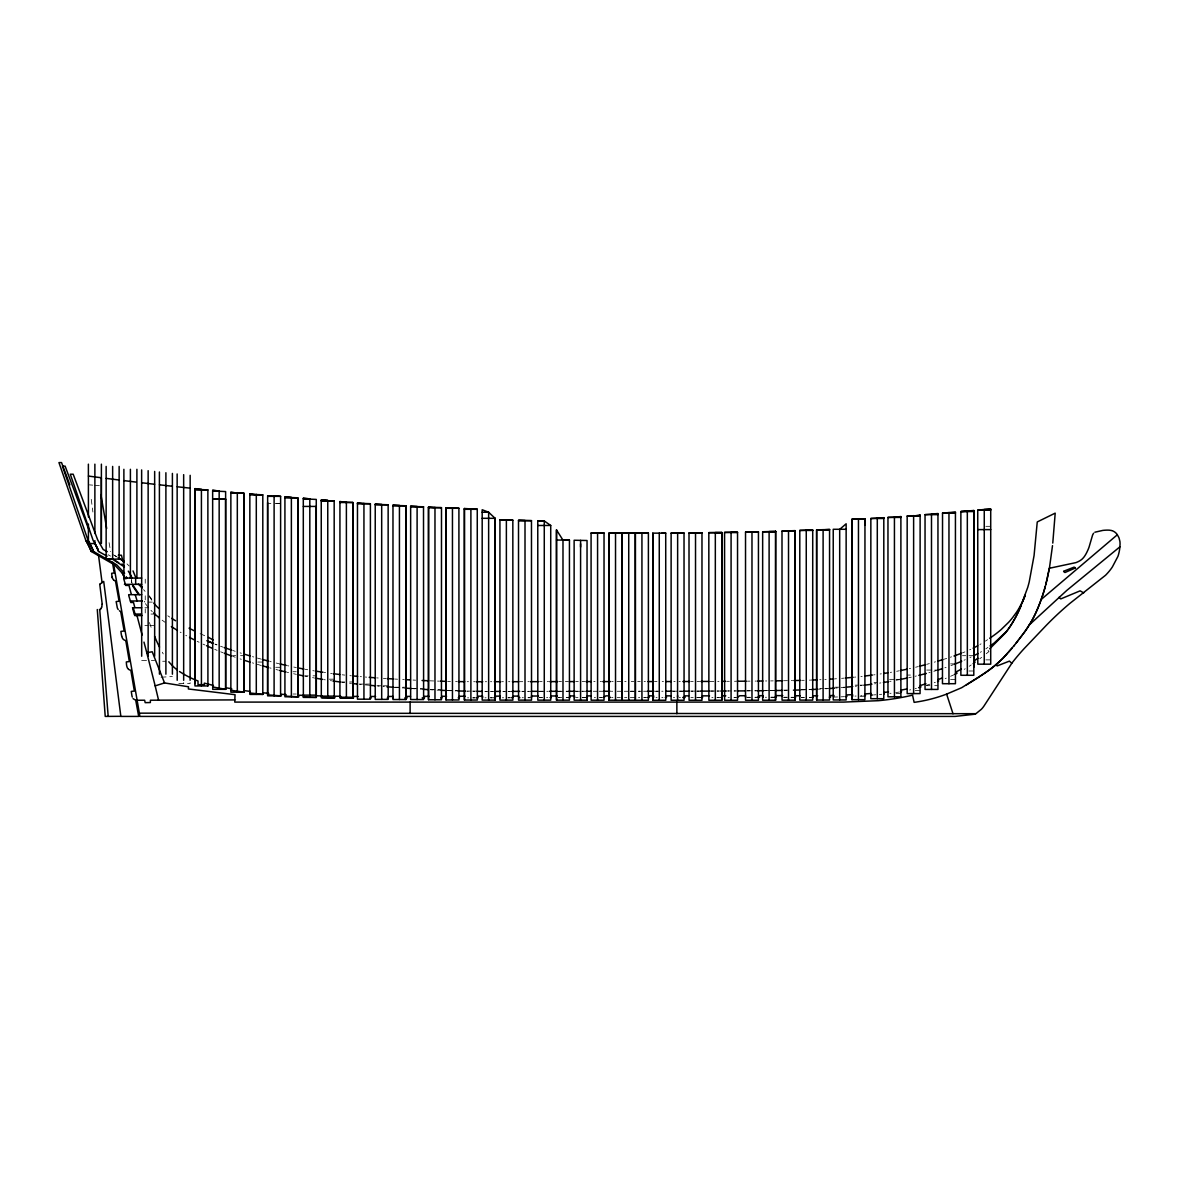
<?xml version="1.0" encoding="UTF-8"?>
<svg xmlns="http://www.w3.org/2000/svg" width="1179" height="1179" viewBox="0 0 1179 1179"><rect width="100%" height="100%" fill="white"/><g stroke="black" fill="none" stroke-linecap="round" stroke-linejoin="round"><path stroke-width="0.75" stroke-dasharray="5 3.75" d="M986.234 653.741L988.96 651.53L987.928 650.277M981.635 657.351L979.778 658.781M985.806 648.863L987.928 647.389M987.575 639.681L985.423 641.111M980.338 652.282L981.459 651.648M969.963 657.528L971.142 656.983M969.61 649.835L970.774 649.29M953.811 674.815L950.598 676.289M964.098 660.225L965.277 659.695M964.879 651.899L962.477 652.871M945.19 678.573L946.28 678.131M953.369 664.691L950.952 665.604M934.225 682.685L935.33 682.302M944.88 667.786L946.103 667.358M929.804 684.203L926.473 685.294M950.333 657.234L951.556 656.836M946.649 658.427L944.173 659.194M936.288 670.586L933.812 671.323M934.284 662.171L935.522 661.802M929.332 663.6L926.841 664.308M928.86 672.752L930.098 672.413M915.228 688.61L916.363 688.3M918.102 666.621L915.597 667.24M915.096 676.274L916.348 675.98M909.54 690.024L910.674 689.759M909.304 668.714L910.571 668.419M911.323 677.144L908.803 677.704M898.678 679.782L896.143 680.268M899.194 670.807L896.659 671.278M889.791 681.418L891.059 681.197M890.307 672.398L891.575 672.192M899.164 692.058L895.686 692.618M879.593 683.098L880.875 682.906M880.094 674.005L881.376 673.813M874.494 683.849L875.761 683.673M873.698 674.904L874.98 674.727M889.88 693.385L891.044 693.252M860.405 685.692L861.687 685.544M860.891 676.495L862.173 676.348M855.276 686.281L856.558 686.134M854.466 677.173L855.748 677.041M845.004 687.298L841.143 687.652M881.745 694.254L879.416 694.46M841.614 678.352L844.179 678.131M835.985 688.064L837.282 687.961M873.595 694.932L875.923 694.74M835.174 678.824L836.456 678.736M825.683 688.787L826.98 688.713M860.803 695.772L861.967 695.713M824.858 679.458L826.155 679.399M819.243 689.17L820.525 689.096M854.981 696.111L856.146 696.037M844.518 696.656L841.025 696.818M819.7 679.723L820.997 679.664M808.927 689.656L810.209 689.597M805.051 689.803L801.175 689.936M837.532 696.966L835.189 697.04M809.384 680.136L810.68 680.091M801.646 680.357L804.225 680.298M786.982 690.319L784.403 690.378M791.315 680.592L792.597 680.563M783.563 680.725L787.439 680.666M774.072 690.555L770.196 690.614M770.653 680.917L773.232 680.872M765.038 690.688L766.321 690.673M755.164 681.094L756.461 681.079M765.495 680.976L766.777 680.961M749.991 681.138L747.412 681.167M754.707 690.791L756.004 690.791M746.955 690.865L749.549 690.85M709.979 681.403L713.84 681.388M717.716 681.359L719.013 681.359M726.75 681.315L729.344 681.3M734.502 681.27L735.799 681.256M734.045 690.968L735.342 690.953M693.193 681.477L690.599 681.491M697.054 681.462L699.648 681.462M710.804 691.086L713.383 691.071M717.259 691.056L718.556 691.056M727.59 690.997L728.887 690.997M691.439 691.159L692.736 691.159M696.597 691.145L699.191 691.13M528 697.673L529.165 697.673M467.503 697.85L468.667 697.85M484.952 697.806L486.116 697.791M490.773 697.791L491.938 697.776M502.416 697.762L503.58 697.747M508.223 697.732L509.387 697.732M522.194 697.688L523.358 697.688M539.643 697.644L541.972 697.629M546.614 697.614L547.778 697.614M561.749 697.57L558.256 697.57L561.366 697.585M566.406 697.555L567.556 697.541M575.706 697.526L578.034 697.526M582.691 697.511L585.02 697.511M717.643 697.437L718.807 697.423M728.121 697.393L729.285 697.393M765.348 697.261L766.512 697.261M733.927 697.378L735.092 697.378M746.734 697.334L750.227 697.32M754.869 697.305L756.034 697.29M485.306 681.727L486.588 681.713M490.464 681.713L491.761 681.713M520.16 681.683L522.754 681.683M527.912 681.668L529.209 681.668M539.54 681.654L542.119 681.639M547.277 681.639L548.574 681.624M558.905 681.609L561.484 681.609M565.36 681.595L567.939 681.595M578.27 681.58L575.691 681.58M584.725 681.58L582.146 681.58M657.027 681.565L654.448 681.565M662.2 681.565L663.482 681.565M673.813 681.536L675.11 681.536M678.986 681.536L680.268 681.521M509.387 691.395L508.09 691.395L512.836 691.38M522.297 691.366L523.579 691.366M527.455 691.351L528.752 691.351M539.083 691.321L542.944 691.307M546.82 691.307L548.117 691.307M558.448 691.292L561.027 691.277M566.185 691.277L567.482 691.277M576.516 691.277L577.813 691.277M581.689 691.277L582.971 691.262M502.932 691.395L504.214 691.395M633.329 691.262L630.75 691.262M638.502 691.262L639.784 691.262M655.288 691.248L657.867 691.248M661.743 691.233L663.025 691.233M673.356 691.218L674.653 691.218M679.811 691.203L682.405 691.189M594.319 697.482L595.483 697.482M600.14 697.482L601.305 697.467M611.768 697.467L612.933 697.467M690.879 697.482L693.208 697.482M696.701 697.467L700.193 697.467M711.821 697.452L712.986 697.452M771.154 697.246L773.483 697.246M473.324 697.835L474.489 697.835M275.724 503.359L280.573 503.359M267.648 503.477L270.875 503.477M275.724 503.477L280.573 503.477M985.865 526.32L990.714 526.32M148.141 602.101L152.342 602.101M144.914 607.76L148.141 607.76M150.971 614.053L153.801 614.053M144.914 625.504L148.141 625.504M149.762 625.504L154.596 625.504M232.469 655.686L235.697 655.671M240.545 655.671L243.773 655.686M962.491 655.686L965.719 655.686M968.946 655.686L973.795 655.686M985.865 659.872L990.714 659.872M141.686 660.491L146.535 660.491M151.369 660.491L154.596 660.491M162.673 661.257L165.9 661.257M257.906 662.053L262.755 662.067M950.583 663.88L955.432 663.88M275.724 667.285L280.573 667.299M926.65 670.07L931.498 670.07M934.726 670.07L937.953 670.07M968.946 670.998L973.795 670.998M292.981 671.735L296.224 671.735M907.167 675.066L910.394 675.066M304.963 675.832L308.191 675.832M313.039 675.832L316.267 675.832M161.051 677.218L172.355 676.54M329.368 679.178L334.217 679.178M889.585 679.355L894.434 679.355M896.04 679.355L900.889 679.355M950.583 679.517L955.432 679.517M502.092 681.698L503.374 681.698M508.547 681.698L509.829 681.698M593.759 681.58L595.056 681.58M600.214 681.58L601.511 681.58M617 681.58L620.876 681.58M624.752 681.58L626.049 681.58M631.207 681.58L633.786 681.58M637.662 681.58L640.241 681.58M644.117 681.58L645.414 681.58M341.556 681.978L344.784 681.978M349.632 681.978L352.86 681.978M874.066 682.435L877.294 682.435M178.81 683.569L190.114 683.569L190.114 682.67M359.094 684.085L363.943 684.085M365.549 684.085L370.398 684.085M855.232 685.146L858.459 685.146M860.066 685.146L864.914 685.146M376.838 685.795L381.687 685.795M383.293 685.795L388.142 685.795M926.65 685.662L929.892 685.677M934.726 685.662L937.953 685.677M394.582 687.224L399.43 687.224M402.658 687.224L405.885 687.224M834.835 687.195L844.518 687.195M412.267 688.507L417.101 688.507M420.328 688.507L423.556 688.507M819.877 688.536L823.104 688.536M824.711 688.536L829.559 688.536M801.411 689.494L806.259 689.494M809.487 689.494L812.714 689.494M430.143 689.641L434.977 689.641M438.205 689.641L441.447 689.641M783.667 690.128L788.515 690.128M447.607 690.526L452.456 690.526M455.683 690.526L458.911 690.526M764.272 690.54L769.106 690.54M770.727 690.54L775.561 690.54M915.228 690.511L920.077 690.511M747.147 690.761L751.981 690.761M755.208 690.761L758.436 690.761M727.856 690.938L731.083 690.938M734.311 690.938L737.538 690.938M467.665 691.115L470.893 691.115M472.499 691.115L477.348 691.115M558.139 691.277L562.987 691.277M566.215 691.277L569.442 691.277M575.75 691.262L580.584 691.262M582.205 691.262L587.039 691.262M593.302 691.262L597.576 691.262M599.197 691.262L604.031 691.262M611.385 691.262L612.682 691.262M617.148 691.262L621.981 691.262M624.295 691.262L628.731 691.262M638.709 691.248L641.936 691.248M643.557 691.248L648.391 691.248M656.04 691.233L659.267 691.233M672.723 691.189L677.571 691.189M679.178 691.189L684.026 691.189M690.673 691.115L695.522 691.115M697.128 691.115L701.977 691.115M710.48 691.027L715.329 691.027M716.935 691.027L721.784 691.027M485.409 691.366L488.637 691.366M490.243 691.366L495.092 691.366M503.153 691.38L506.38 691.38M521.781 691.336L525.009 691.336M528.251 691.336L531.478 691.336M539.437 691.292L544.271 691.292M630.352 691.262L635.186 691.262M896.04 693.606L900.889 693.606M292.981 694.018L296.224 694.018M860.066 696.273L864.914 696.273M734.311 697.408L737.538 697.408M747.147 697.334L750.375 697.334M755.208 697.334L758.436 697.334M770.727 697.275L775.561 697.275M783.667 697.334L786.894 697.334M791.743 697.334L794.97 697.334M539.437 697.644L542.664 697.644M566.215 697.585L569.442 697.585M582.205 697.526L587.039 697.526M599.197 697.496L604.031 697.496M617.148 697.467L620.375 697.467M624.561 697.452L626.889 697.452M630.352 697.467L635.186 697.467M638.532 697.467L639.696 697.467M643.557 697.467L648.391 697.467M655.981 697.467L657.145 697.467M661.787 697.482L662.952 697.482M673.43 697.482L674.594 697.482M679.251 697.482L680.416 697.482M697.128 697.482L701.977 697.482M716.935 697.452L721.784 697.452M804.638 697.423L801.411 697.423L804.889 697.408M812.714 697.423L809.487 697.423L810.71 697.423M472.499 697.85L477.348 697.85M490.243 697.806L495.092 697.806M507.987 697.762L512.836 697.762M528.251 697.703L531.478 697.703M611.842 681.58L613.139 681.58M491.304 691.395L492.601 691.395M644.338 697.467L645.502 697.467M473.678 681.713L474.975 681.727M484.849 691.38L486.146 691.38M787.439 697.275L783.947 697.261M467.223 681.683L468.52 681.698M790.917 697.305L793.246 697.32M473.221 691.277L474.518 691.292M455.61 681.55L456.892 681.565M466.766 691.174L468.063 691.189M450.437 681.462L447.858 681.403M437.542 681.094L438.824 681.138M455.153 690.865L456.45 690.909M433.666 680.961L429.79 680.814M451.277 690.732L447.416 690.585M413.018 680.047L415.597 680.18M437.1 690.113L439.679 690.231M433.224 689.907L430.644 689.759M402.717 679.502L403.999 679.576M394.98 679.06L397.559 679.207M385.96 678.5L383.381 678.338M420.343 689.14L421.625 689.229M412.606 688.639L415.185 688.816M376.941 677.91L378.223 677.999M402.304 687.917L403.586 688.005M398.443 687.637L394.582 687.342M365.343 677.041L366.64 677.144M382.983 686.443L384.28 686.546M89.383 484.878L92.714 485.144M94.379 485.291L99.39 485.689M377.84 686.016L379.137 686.134M360.199 676.613L361.481 676.731M368.835 685.22L364.989 684.852M349.912 675.641L351.195 675.773M359.846 684.336L361.128 684.468M344.784 675.095L342.219 674.801M349.573 683.201L350.856 683.348M344.445 682.567L341.895 682.243M330.68 673.356L331.962 673.533M324.299 672.457L325.566 672.634M330.385 680.637L331.653 680.814M324.004 679.635L325.271 679.841M312.818 670.645L314.086 670.851M307.719 669.746L305.184 669.289M312.553 677.63L313.82 677.866M307.483 676.658L304.948 676.156M296.312 667.565L293.777 667.049M296.106 674.3L293.586 673.74M287.47 665.678L288.737 665.958M287.293 672.295L288.546 672.59M278.671 663.644L276.166 663.025M278.509 670.158L276.004 669.525M269.903 661.448L271.155 661.773M269.77 667.874L271.008 668.198M261.163 659.12L257.435 658.074M261.06 665.442L257.346 664.352M252.483 656.644L253.721 656.998M252.394 662.849L253.632 663.232M240.118 652.871L241.356 653.254M235.21 651.294L232.749 650.484M240.103 658.899L241.341 659.312M235.225 657.234L232.794 656.364M222.993 647.124L220.561 646.239M215.742 644.397L216.936 644.854M216.862 644.825L214.873 644.043M223.111 652.768L220.694 651.825M217.113 650.366L214.74 649.364M200.091 633.654L205.721 636.159M204.925 645.001L202.98 644.102M199.089 642.26L197.158 641.317M113.155 554.734L116.824 556.783M108.085 554.734L110.546 556.105M185.766 635.334L186.695 635.849M114.378 555.427L116.824 556.797M180.181 632.121L181.109 632.666M167.831 615.792L169.732 617.103M162.142 620.169L165.163 622.365M126.993 563.901L129.189 566.008M150.971 610.324L152.268 611.68M143.587 589.633L145.076 591.372M144.295 601.319L144.914 602.101M149.261 595.749L151.782 599.241M149.261 596.721L151.782 600.214M162.289 652.238L163.247 653.918M149.409 622.556L151.914 629.483M131.458 580.702L132.711 585.875M109.087 542.679L110.605 551.58M91.255 499.351L92.905 512.025M183.659 682.67L183.659 683.569M145.238 579.198L145.238 583.237M145.238 595.822L145.238 599.86M145.238 608.895L145.238 612.933M131.503 578.064L131.503 582.78M148.495 607.509A215.61 215.61 0 0 1 144.295 602.292M971.201 664.956A119.212 119.212 0 0 1 969.241 666.253M965.233 668.744A131.252 131.252 0 0 1 964.23 669.333M981.046 643.852A109.559 109.559 0 0 1 979.926 644.5"/><path stroke-width="1.5" d="M237.318 493.19L230.863 492.041L230.863 692.161L243.773 692.161L243.773 493.19L230.863 492.616M256.3 494.826L249.845 493.721L249.845 694.402L262.755 694.402L262.843 692.795L268.635 693.326L268.488 694.932L281.295 695.89L281.398 694.284L286.04 694.564L285.937 696.185L291.758 696.494L298.759 696.818L298.818 695.197L303.475 695.389L303.416 696.995L316.223 697.408L316.267 695.787L322.088 695.949L322.044 697.555L334.851 697.806L334.88 696.199L340.687 696.273L340.672 697.894L353.479 698.027L353.494 696.406L358.136 696.435M274.103 496.344L267.648 495.799L267.648 695.846L280.573 695.846L280.617 496.344L274.118 495.799L274.103 695.846M363.943 503.713L357.473 502.858L357.473 699.191L370.398 699.191L370.398 503.728L357.473 503.713M580.584 547.056L580.584 543.77M653.652 697.467L653.652 695.861L648.995 695.846L648.995 697.467L647.831 697.467M677.571 697.246L677.571 695.61M913.622 516.063L920.077 515.061M434.977 507.648L428.522 507.058L428.478 699.619M823.104 529.813L829.559 529.386L829.559 700.017L816.649 700.017L816.605 529.813L829.559 529.592M506.38 520.19L499.925 520.027M102.205 604.164L101.674 607.082M113.302 562.471L139.918 716.419L955.049 716.419L974.208 714.297A12.276 12.276 0 0 0 975.21 713.929L975.74 713.693A8.106 8.106 0 0 0 976.256 713.413L981.193 709.419A18.952 18.952 0 0 0 982.092 708.476A16.815 16.815 0 0 0 982.903 707.503A36.888 36.888 0 0 0 984.097 705.853L1012.039 662.922A218.704 218.704 0 0 1 1024.124 648.627L1046.2 625.445A320.069 320.069 0 0 1 1069.721 603.53L1105.519 575.278A59.068 59.068 0 0 0 1108.908 571.579A48.088 48.088 0 0 0 1110.986 568.941A42.753 42.753 0 0 0 1112.431 566.834L1117.839 556.562A22.401 22.401 0 0 0 1118.591 554.263L1119.166 551.89A44.021 44.021 0 0 0 1119.741 548.382L1120.05 544.241A23.506 23.506 0 0 0 1120.006 542.576A20.161 20.161 0 0 0 1119.917 541.5L1119.107 538.199A17.213 17.213 0 0 0 1118.606 537.049L1117.176 534.529A9.506 9.506 0 0 0 1116.822 534.028L1116.557 533.704A7.737 7.737 0 0 0 1116.13 533.232A9.255 9.255 0 0 0 1115.643 532.775L1115.113 532.333A14.59 14.59 0 0 0 1114.538 531.906A12.129 12.129 0 0 0 1113.521 531.302L1112.711 530.904A11.598 11.598 0 0 0 1112.121 530.683M1052.773 543.077L1055.205 513.13L1037.255 521.943L1034.071 555.53L1029.238 581.837A152.268 152.268 0 0 1 1027.72 587.437L1020.454 607.082A151.988 151.988 0 0 1 1018.568 611.326A134.141 134.141 0 0 1 1017.05 614.465L1016.519 615.512A107.348 107.348 0 0 1 1014.898 618.592L1011.066 625.032A81.322 81.322 0 0 1 1009.725 627.051L1008.074 629.409A95.411 95.411 0 0 1 1005.26 633.123L989.712 648.789M1052.508 545.641L1049.531 567.394L1045.773 584.651M212.647 490.361L212.706 689.332L225.616 689.332L225.955 687.77L231.703 688.742L231.438 690.334L244.141 692.22L244.362 690.629L250.125 691.38L249.919 692.987L262.681 694.402M1047.32 578.388L1049.369 568.263L1075.911 562.619A27.456 27.456 0 0 0 1078.107 561.69L1079.227 561.116A17.7 17.7 0 0 0 1080.244 560.511L1081.172 559.863A13.529 13.529 0 0 0 1082.322 558.89L1083.103 558.08A16.27 16.27 0 0 0 1083.619 557.475A18.952 18.952 0 0 0 1084.371 556.503L1084.606 556.149A27.913 27.913 0 0 0 1085.785 554.277A40.602 40.602 0 0 0 1087.097 551.772L1087.922 549.974A49.754 49.754 0 0 0 1089.042 547.174L1092.535 535.222A12.438 12.438 0 0 1 1092.874 534.485L1093.331 533.674A6.691 6.691 0 0 1 1093.611 533.262M1063.664 571.226L1074.113 567.143L1075.351 567.747M1046.937 580.039L1045.434 585.904A181.33 181.33 0 0 1 1044.388 589.633A177.174 177.174 0 0 1 1043.268 593.332A163.336 163.336 0 0 1 1042.059 597.016L1041.204 599.463A161.98 161.98 0 0 1 1038.507 606.566L1037.52 608.953A148.701 148.701 0 0 1 1035.958 612.49A126.006 126.006 0 0 1 1034.292 615.998A107.525 107.525 0 0 1 1031.271 621.701L1026.128 629.778A169.57 169.57 0 0 1 1023.873 632.931L1013.645 646.225M1045.331 586.287L1044.638 588.778A164.308 164.308 0 0 1 1043.533 592.492A172.385 172.385 0 0 1 1041.514 598.623L1039.259 604.665A158.237 158.237 0 0 1 1036.783 610.634A132.313 132.313 0 0 1 1035.177 614.156L1032.863 618.769A102.853 102.853 0 0 1 1031.64 621.038A95.661 95.661 0 0 1 1029.68 624.384L1028.294 626.565A120.229 120.229 0 0 1 1026.187 629.719A130.648 130.648 0 0 1 1024.684 631.826L1023.166 633.904M1024.802 596.279L1023.475 599.713M101.659 607.111L101.188 608.187M1022.576 601.953L1023.166 600.465M1021.353 604.945L1018.435 611.592A113.317 113.317 0 0 1 1017.389 613.773L1017.035 614.51M1016.666 615.217L1016.298 615.939A90.356 90.356 0 0 1 1015.163 618.076L1014.382 619.491A100.819 100.819 0 0 1 1012.569 622.63A99.64 99.64 0 0 1 1010.064 626.55L1009.548 627.316A60.291 60.291 0 0 1 1006.453 631.458L994.265 642.938A110.664 110.664 0 0 1 990.051 645.93M101.026 608.482L100.569 609.219M1022.385 634.936L1019.275 639.062M1018.494 640.079L1016.062 643.203M1014.5 645.164L1003.358 657.808A121.982 121.982 0 0 1 1000.588 660.52L995.15 665.339A124.945 124.945 0 0 1 991.112 668.567A143.573 143.573 0 0 1 989.048 670.114L978.408 677.439M1012.054 648.155L1008.634 652.149M1007.78 653.107L1006.91 654.065A146.122 146.122 0 0 1 1004.316 656.821A121.57 121.57 0 0 1 1002.504 658.663L999.704 661.345A121.466 121.466 0 0 1 996.815 663.924L995.769 664.823A121.422 121.422 0 0 1 992.777 667.27A131.149 131.149 0 0 1 989.697 669.628A151.929 151.929 0 0 1 987.619 671.16A181.772 181.772 0 0 1 984.45 673.386L961.696 687.696L946.619 694.107A148.274 148.274 0 0 1 914.123 702.36L912.561 695.153A249.314 249.314 0 0 1 878.326 700.694L843.648 702.094L234.754 702.094L235.034 694.682L188.375 688.963L188.507 686.782L164.529 682.936L155.171 685.869L158.575 700.179M100.421 609.396L99.419 609.469M1029.4 624.811L1066.907 590.311L1119.917 546.82M839.684 699.943L839.684 529.371L846.139 523.8L846.139 699.943L833.229 699.943L833.229 529.283L846.139 529.283M1041.204 599.463L1117.338 534.765M977.877 658.191L974.119 660.962L975.062 662.259L973.147 663.63M99.758 584.268L103.708 581.424L120.847 716.419L138.695 716.419L135.644 699.84A7.59 7.59 0 0 1 134.73 699.678L133.065 698.602M978.025 677.704L966.367 684.94M961.401 669.097L956.257 671.838L956.994 673.268L954.872 674.314M977.686 645.768L975.401 646.991A115.542 115.542 0 0 1 973.102 648.17M973.456 655.848L974.62 655.273A153.624 153.624 0 0 0 978.069 653.52M1094.864 532.215L1102.822 530.403A45.259 45.259 0 0 1 1106.491 530.137A30.271 30.271 0 0 1 1108.127 530.123A24.494 24.494 0 0 1 1109.586 530.196L1111.709 530.55M961.74 661.257L954.577 664.219M942.419 677.94L938.071 679.59L938.631 681.108L937.541 681.506M961.283 653.343L954.003 655.996M942.434 668.611L937.526 670.203M925.972 683.761L920.416 685.471L920.873 687.018L918.618 687.681M942.949 659.577L937.998 661.08M925.603 664.647L919.355 666.312M926.37 673.445L918.854 675.375M906.784 669.259L900.461 670.556M907.535 677.969L899.945 679.531M143.985 642.113L146.785 652.724L152.209 651.766L164.529 682.936M900.329 691.867L901.478 691.66L901.198 690.083A164.397 164.397 0 0 0 904.617 689.42A164.323 164.323 0 0 0 906.902 688.949M888.524 681.639L883.425 682.494M887.758 672.826L883.926 673.43M871.929 684.218L864.251 685.235M872.431 675.066L864.738 676.039M888.539 691.926L883.911 692.412L884.058 694.018M852.712 686.546L846.286 687.18M853.183 677.306L845.476 678.028M977.804 510.139L990.714 508.797L990.714 664.175L977.804 664.175L977.745 510.139L990.714 510.139M955.432 512.556L942.537 513.116L942.463 683.702L955.432 683.702L955.432 512.01L942.507 513.13L955.432 513.116M925.088 514.648L937.953 513.528L937.953 689.435L925.043 689.435L925.043 514.648L937.953 514.648M973.795 510.492L973.795 675.287L960.87 675.287L960.87 511.568L973.78 510.492L973.839 667.211M973.795 511.038L960.87 511.568L973.795 511.568M907.182 516.063L920.077 515.577M834.703 688.168L829.559 688.536M872.431 695.006L871.266 695.094L871.148 693.488L865.357 693.886L865.46 695.492L864.295 695.566M894.434 517.419L900.889 516.52L900.889 696.804L887.964 696.804L887.964 517.419L900.889 516.977M833.877 678.912L830.016 679.163M883.764 517.684L870.854 518.495L870.795 698.705L883.764 698.705L883.808 517.684M864.959 518.848L864.914 699.678L852.004 699.678L851.945 519.217L864.914 518.848L864.914 525.362M817.946 689.229L811.506 689.538M845.682 696.597L846.846 696.538L846.758 694.932L852.579 694.623L852.668 696.229M817.121 679.841L811.963 680.047M782.045 531.11L794.97 530.624L794.97 700.164L782.045 700.164L782.001 531.11L794.97 531.11M799.789 530.432L812.714 529.946L812.714 700.105L799.789 700.105L799.789 530.432L812.714 530.432M775.561 531.346L762.651 531.758L762.651 700.223L775.561 700.223L775.62 531.346L775.561 700.223M799.893 689.98L793.438 690.172M829.368 697.216L830.532 697.187L830.488 695.581L833.98 695.477L834.025 697.084M800.349 680.401L793.894 680.534M745.57 532.127L758.436 531.876L758.436 700.238L745.526 700.238L745.526 532.127L758.436 532.127M781.824 690.422L775.369 690.54M782.281 680.74L775.826 680.843M695.522 532.864L701.977 532.761L701.977 700.267L689.067 700.267L689.008 532.937L695.522 532.864L695.522 700.267M708.874 532.657L721.784 532.466L721.828 700.252L708.874 700.267L708.83 532.657L721.784 532.657L715.329 532.554L715.329 700.267M724.628 532.422L737.538 532.245L737.538 700.252L724.628 700.252L724.569 532.422L737.538 532.422L731.083 532.333L731.083 700.252M757.743 681.064L762.916 681.005M757.286 690.776L763.741 690.702M591.121 533.041L604.031 532.967L604.031 700.193L591.121 700.193L591.077 533.041L604.031 533.041M746.13 681.182L737.081 681.241M671.116 533.114L684.026 532.996L684.071 700.252L671.116 700.252L671.116 533.114L684.026 533.114L677.645 533.07L677.571 700.252M725.468 681.315L721.592 681.344M721.135 691.041L726.308 691.012M737.921 690.938L745.673 690.879M817.695 695.787L813.038 695.802L813.038 697.423L811.874 697.423M700.93 681.447L708.682 681.418M689.317 681.491L682.862 681.521M683.687 691.189L688.86 691.174M700.473 691.13L709.522 691.1M410.498 696.406L407.006 696.406L407.006 698.027L404.677 698.027M429.112 696.332L424.455 696.347L424.469 697.968L422.141 697.968M446.561 696.288L441.904 696.303L441.919 697.909L440.754 697.924M465.174 696.244L459.353 696.258L459.368 697.865L458.204 697.865M538.479 696.023L531.493 696.052L531.493 697.659M557.092 695.964L551.271 695.978L551.271 697.6L550.107 697.6M725.778 695.787L722.3 695.802L722.3 697.423L721.135 697.423M387.228 698.086L388.392 698.086L388.392 696.465L393.049 696.45L393.049 698.071M476.817 697.821L477.981 697.821L477.981 696.199L481.459 696.199L482.624 696.199L482.638 697.806M494.266 697.776L495.431 697.776L495.431 696.155L500.073 696.141L500.088 697.762M511.715 697.732L514.044 696.111L518.701 696.096L518.701 697.703L519.865 697.703M568.72 697.541L569.884 697.541L569.884 695.934L573.377 695.919L574.541 695.919L574.541 697.526M586.169 697.496L587.334 697.496L587.334 695.89L590.826 695.875M757.198 697.29L759.527 697.275L759.527 695.669L763.019 695.654L763.019 697.275M737.42 697.364L739.749 695.743L745.57 695.713L745.57 697.334M234.827 699.899L150.426 700.208L150.352 702.551L145.179 702.655L144.634 700.223L137.132 700.252M659.267 533.144L665.722 533.129L665.781 700.252L652.812 700.252L652.812 533.144L659.267 533.144L659.267 700.252M126.153 578.653L123.662 578.653L125.726 585.432L128.997 585.432L131.237 594.054M482.727 681.727L476.272 681.727M494.34 681.698L500.795 681.698M512.423 681.698L518.878 681.683M530.491 681.668L538.243 681.654M549.871 681.624L557.608 681.609M569.236 681.595L574.394 681.58M586.022 681.58L591.18 681.58M647.993 681.58L653.166 681.565M666.076 681.55L671.234 681.55M519.718 691.366L511.966 691.38M531.331 691.336L537.786 691.321M549.414 691.307L557.151 691.292M568.779 691.277L575.234 691.277M590.723 691.262L586.847 691.262M647.536 691.248L653.991 691.248M665.619 691.233L672.074 691.218M688.551 695.861L685.058 695.861L685.058 697.482L682.744 697.482M709.493 695.846L702.522 695.846L702.522 697.467L701.358 697.467M603.633 697.467L605.947 695.846L609.44 695.846L609.44 697.467L610.604 697.467M975.74 713.693L139.358 713.162M194.962 489.27L207.872 489.904L207.917 685.942M194.962 489.904L207.872 489.904M212.706 490.98L225.616 491.569L225.616 689.332L213.06 687.018L213.384 685.441L204.321 683.142L204.321 684.66L198.013 684.66L198.013 680.99A96.074 96.074 0 0 1 179.517 671.529M230.863 493.19L243.773 493.19M249.845 494.266L262.755 494.826L249.845 494.826M267.648 496.344L280.573 496.344M284.92 497.273L297.83 497.818L297.874 696.774L284.92 696.774L284.92 496.727L291.316 497.273M284.92 497.818L297.83 497.818L297.83 696.774M303.357 498.864L316.267 499.424L316.267 697.408L303.357 697.408L303.298 498.304M212.706 499.13L225.616 499.13L225.661 689.332M212.706 499.203L225.616 499.203M321.307 500.427L327.718 500.427M321.307 500.427L334.173 500.987L334.261 697.791L321.307 697.791L321.248 499.867L327.762 500.427L327.762 697.791M321.307 500.987L334.217 500.987M339.935 502.003L352.83 502.505L352.86 698.012L339.935 698.012L339.935 501.473L346.405 502.505M339.935 502.519L352.86 502.505M357.473 503.3L370.368 503.713M375.231 504.391L388.142 504.759L388.186 699.398L375.231 699.398L375.231 504.008L381.687 504.391L381.687 699.398M375.231 504.759L388.142 504.759M392.975 505.408L405.885 505.776L405.885 699.53L392.975 699.53L392.975 505.025L399.43 505.408L399.43 699.53M392.975 505.776L405.885 505.776M303.357 506.425L316.267 506.425L316.311 697.408M410.646 506.425L423.512 506.793L423.6 699.56L410.646 699.56L410.646 506.056L417.101 506.439L417.101 699.56M410.646 506.793L423.556 506.793M428.522 507.368L441.447 507.648L428.522 507.648M446.001 508.046L458.911 508.267L458.955 699.943L446.001 699.943L446.001 507.825L452.456 508.046L452.456 699.943M446.001 508.282L458.911 508.282M464.438 508.842L477.259 509.299L477.348 700.031L464.438 700.031L464.379 508.503L477.348 509.299L464.438 509.299M990.714 509.52L984.259 509.52L984.259 664.175M482.182 512.231L488.637 512.246L495.092 518.318L495.092 700.09L482.182 700.09L482.182 509.741L488.637 512.246L488.637 700.09M931.498 689.435L931.498 514.088L937.953 514.088M920.077 516.063L907.167 516.063L907.167 693.591L920.077 693.591L920.121 515.061M887.964 517.419L900.889 517.419M883.764 518.097L877.294 518.097L877.294 698.705M482.182 518.303L495.092 518.318M870.839 518.495L883.764 518.495M864.914 519.217L852.004 519.217L852.004 699.678M499.925 520.19L512.836 520.19L512.88 700.12L499.925 700.12L499.925 519.865L512.836 520.19M518.554 520.337L531.478 520.646L531.523 700.134L518.554 700.134L518.509 520.337L525.009 520.499L525.009 700.134M518.554 520.646L531.478 520.646M537.816 520.971L544.271 520.971L550.726 525.48L550.726 700.149L537.816 700.149L537.771 520.809L544.271 520.971M537.816 525.48L550.711 525.466M977.804 529.607L990.714 529.607M829.559 529.813L816.649 529.813L816.649 700.017M806.259 700.105L806.259 530.182L812.714 530.182M794.97 530.859L788.515 530.874L788.515 700.164M775.561 531.552L769.106 531.567L769.106 700.223M762.651 531.758L775.561 531.758M758.436 532.009L751.981 532.009L751.981 700.238M622.04 700.223L621.981 532.996L609.071 532.996L609.027 700.208L621.981 700.223M622.276 533.07L635.186 533.07L635.245 700.238L622.276 700.238L622.232 532.996L648.391 533.129L648.391 700.238L635.481 700.238L635.437 533.07M635.481 533.07L648.391 533.129M689.067 532.937L701.977 532.849M661.905 533.144L665.722 533.144M556.532 540.026L569.442 540.159L569.442 700.149L556.532 700.149L556.473 529.857L562.987 540.159M118.298 555.221L121.408 555.221L123.117 561.926M106.139 466.427L106.139 559.111L119.094 559.111M106.184 559.111L112.639 559.111L112.639 466.427M141.686 578.064L123.942 578.064L123.883 469.301M124.443 584.357L141.686 584.357M128.614 594.688L141.686 594.688M130.427 600.981L142.305 600.981M132.475 607.76L141.686 607.76M134.362 614.053L141.686 614.053M132.696 608.747L134.76 615.571L142.04 615.571M602.808 681.58L610.545 681.58M207.872 685.942L194.962 685.942L194.962 488.637L201.417 489.27L201.417 685.942M603.633 691.262L610.088 691.262M495.18 691.41L500.338 691.395M303.357 695.138L316.267 695.138M775.811 695.625L782.797 695.639M321.307 696.141L334.217 696.141M375.585 696.48L370.943 696.48L370.943 698.086L369.779 698.086M339.935 697.246L352.86 697.246M774.647 697.246L775.811 697.246M621.981 532.996L609.101 532.967L609.071 700.223M671.102 695.861L666.444 695.861L666.444 697.482L665.28 697.482M482.27 691.366L477.097 691.321M464.644 681.668L458.189 681.595M800.246 695.757L795.589 695.728L795.574 697.334L794.41 697.32M569.442 540.159L562.987 540.026L562.987 700.149M465.484 691.145L457.732 690.953M120.818 716.316L105.226 716.419L97.282 609.528M446.576 681.374L440.121 681.182M428.508 680.769L422.053 680.489M446.119 690.526L440.961 690.304M410.439 679.915L405.296 679.649M428.065 689.612L422.907 689.302M393.683 678.986L387.243 678.588M411.324 688.551L404.883 688.094M375.644 677.822L369.204 677.35M393.285 687.254L386.845 686.753M309.738 498.85L303.357 498.304L309.812 498.864L309.812 697.408M375.276 685.795L370.132 685.338M357.635 676.392L352.492 675.891M219.117 490.965L212.706 490.361L219.161 490.98L219.161 689.332M190.114 488.135L177.204 486.78M357.281 684.056L352.138 683.496M172.355 486.249L159.445 484.82M154.596 484.274L141.686 482.756M136.174 482.108L123.942 480.619M339.655 674.491L333.244 673.695M119.094 480.015L106.184 478.379M88.425 476.08L101.335 477.76L101.335 543.563L101.394 464.158M340.613 682.066L332.935 681.005M323.017 672.266L315.368 671.057M322.737 679.413L315.102 678.102M303.917 669.053L297.58 667.815M303.681 675.906L297.373 674.58M286.217 665.398L279.924 663.939M286.04 672.001L279.762 670.468M268.65 661.124L262.416 659.459M268.517 667.535L262.298 665.796M250.007 655.907L243.817 654.021M249.933 662.097L243.788 660.122M231.526 650.071L224.202 647.551M231.57 655.937L224.305 653.24M213.34 643.439L206.988 640.742M211.896 642.85L212.883 643.248M210.953 642.452L207.401 640.919M212.367 648.332L206.472 645.694M194.55 630.957L189.053 628.171M195.242 640.359L189.524 637.397M107.289 551.669L103.192 549.517L97.621 539.731L73.186 474.209L70.283 474.209L93.126 540.38A90.842 89.633 0 0 1 98.609 551.507L107.127 556.193M111.622 558.595L124.429 566.966M208.536 637.412L213.178 639.961M88.734 529.459L65.125 466.147L62.443 466.147L88.057 540.38A89.633 89.295 0 0 1 93.554 551.507L116.721 564.8L124.635 573.274M69.841 484.864L61.544 462.581L58.95 462.581L85.802 540.38A89.177 89.147 0 0 1 91.284 551.507L114.451 564.815L122.38 573.289A22.254 22.254 0 0 1 124.473 578.064A22.268 22.254 0 0 0 122.38 573.289M1083.693 592.919L1080.141 590.841L1060.791 598.903L1058.993 597.326M114.672 560.231L118.725 562.692M177.425 630.456L171.353 626.565M171.662 618.356L175.568 620.773M128.658 669.392L129.277 669.76A4.348 4.348 0 0 0 129.734 669.952L130.825 670.261L134.362 691.041L131.267 691.41L131.901 695.595A14.104 14.104 0 0 0 132.151 696.656L132.299 697.084M124.163 561.587L118.151 557.593L124.178 561.587M119.447 610.796L119.551 610.869A7.383 7.383 0 0 0 120.685 611.547L124.134 630.986L120.906 631.399L121.245 633.993A24.715 24.715 0 0 0 121.525 635.452A19.866 19.866 0 0 0 121.702 636.203M159.194 617.884L153.594 612.992M1011.788 663.261L1009.416 661.124L997.139 665.929L996.137 664.514M121.968 563.93L124.355 566.244M158.797 608.452L157.116 606.787A62.472 62.472 0 0 1 154.655 604.149L153.756 603.103M113.582 579.921L112.948 579.11A8.224 8.224 0 0 1 112.727 578.683L112.653 578.535A6.278 6.278 0 0 1 112.462 578.093M139.756 584.563L142.07 586.965M128.334 669.156L127.435 667.992A8.474 8.474 0 0 1 127.155 667.343A9.123 9.123 0 0 1 126.964 666.754A11.186 11.186 0 0 1 126.772 666.076L126.698 665.722A14.251 14.251 0 0 1 126.521 664.676L126.315 661.95L129.336 661.522L125.77 640.536A7.56 7.56 0 0 1 125.18 640.389A5.983 5.983 0 0 1 124.665 640.197L124.222 639.976A4.407 4.407 0 0 1 123.721 639.666A4.185 4.185 0 0 1 122.999 639.003L122.66 638.561M142.07 587.938L139.756 585.536A53.158 53.158 0 0 0 138.179 584.047M139.358 594.688L132.711 584.902M128.275 571.137L129.675 573.245A22.71 22.416 0 0 1 131.797 578.064A22.637 22.386 0 0 0 130.81 575.426M94.688 542.841L98.137 549.517M133.021 570.916L136.012 578.064M122.439 638.207L122.189 637.662A10.979 10.979 0 0 1 121.909 636.896A12.424 12.424 0 0 1 121.702 636.203M154.611 636.321L156.321 640.403A129.867 129.867 0 0 0 159.489 647.05M946.619 694.107L953.015 713.752M135.217 594.688L137.132 600.981M128.806 595.778L130.825 602.498L133.507 602.498L134.73 607.185M133.227 607.76L135.113 614.053M136.985 615.571L142.114 635.039M146.785 652.724L155.171 685.869M100.908 494.591L106.67 528.428M112.432 562.265L114.245 572.95L111.666 573.289L111.976 576.28A11.643 11.643 0 0 0 112.211 577.283M1075.41 567.983L1064.917 572.537L1063.62 571.506M98.55 555.456L102.072 582.603M99.758 584.298L102.205 604.134M99.788 610.177L108.159 716.007M1025.199 595.1L1025.199 595.189A83.119 83.119 0 0 1 1023.254 599.934A77.092 77.092 0 0 1 1022.193 602.277L1019.172 607.981A79.185 79.185 0 0 1 1016.445 612.373L1012.628 617.575A91.048 91.048 0 0 1 1010.167 620.567A83.105 83.105 0 0 1 1008.443 622.483L1001.03 629.674A97.061 97.061 0 0 1 998.053 632.165L997.051 632.961A111.386 111.386 0 0 1 993.956 635.289L992.91 636.041A158.944 158.944 0 0 1 989.712 638.252M967.325 511.038L967.34 675.287M470.893 509.299L470.893 700.031M291.375 497.818L291.375 696.774M948.962 512.556L948.962 683.702M913.622 515.577L913.622 693.591M894.434 516.977L894.434 696.804M858.459 519.217L858.459 699.678M823.104 529.592L823.104 700.017M795.014 530.624L795.014 700.12M721.784 532.466L721.784 700.267M676.864 702.094L676.864 713.737M652.768 533.144L652.768 700.252M641.936 533.1L641.936 700.238M628.731 533.041L628.731 700.238M615.526 532.982L615.526 700.223M597.576 532.996L597.576 700.193M580.584 540.38L580.584 700.179M556.532 529.857L556.532 700.149M544.271 520.971L544.271 700.149M506.38 520.027L506.38 700.12M495.136 518.318L495.136 700.09M464.438 508.503L464.438 700.031M445.957 507.825L445.957 699.825M441.491 507.648L441.447 699.766L428.522 699.766L428.522 507.058M434.977 507.368L434.977 699.766M410.115 702.094L410.115 713.457M405.93 505.776L405.93 699.53M363.943 503.3L363.943 699.191M352.904 502.519L352.904 698.012M346.39 502.003L346.405 698.012M267.604 502.534L267.604 694.858M262.799 494.826L262.799 694.402M256.3 494.281L256.3 694.402M243.817 493.19L243.817 692.161M237.318 492.616L237.318 692.161M194.903 488.637L194.903 683.569M190.158 475.329L190.114 680.283M183.659 474.651L183.659 680.283M177.145 473.958L177.204 680.283M172.399 473.427L172.399 674.182M165.9 472.735L165.9 674.182M159.401 471.998L159.445 674.182M154.655 471.438L154.655 656.246M148.141 470.686L148.141 656.246M141.642 469.92L141.686 656.246M136.897 469.301L136.897 578.064M135.673 578.064L135.673 584.357M130.397 469.301L130.397 578.064M119.138 466.427L119.138 559.111M94.88 464.158L94.88 533.527M94.88 540.66L94.88 543.563L88.425 543.563L88.425 524.066M88.381 464.158L88.425 517.021M95.131 544.005A90.532 89.545 0 0 1 98.609 551.507M126.286 576.737A22.386 22.298 0 0 1 126.742 578.078M88.057 540.38A89.825 89.339 0 0 1 93.554 551.507M85.802 540.38A89.236 89.177 0 0 1 91.284 551.507M138.311 594.216A215.61 215.61 0 0 1 132.711 585.875M177.056 669.864A59.201 59.201 0 0 1 170.071 663.232A58.051 58.051 0 0 1 168.803 661.773M118.224 609.528A6.735 6.735 0 0 1 117.885 609.012L117.576 608.452A6.809 6.809 0 0 1 117.325 607.892L116.146 601.57L119.064 601.216L115.454 580.879A6.204 6.204 0 0 1 115.011 580.731A7.59 7.59 0 0 1 114.525 580.54L114.407 580.481A4.436 4.436 0 0 1 114.024 580.274M112.403 577.946A8.224 8.224 0 0 1 112.138 577.135M587.039 700.179L574.129 700.179L574.129 540.247L587.039 540.513L587.039 700.179"/></g></svg>
